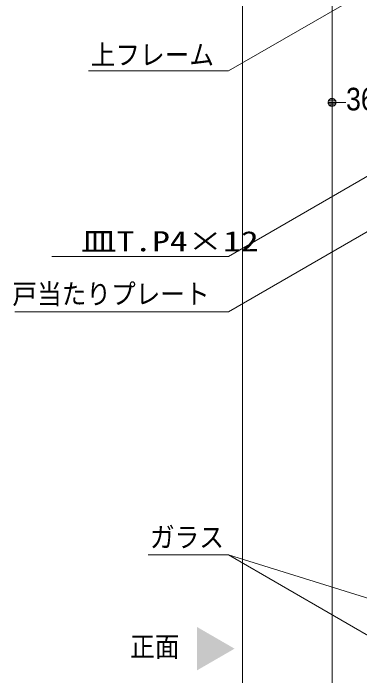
# Model space of a CAD drawing. Units: millimetres, scale not verified. Extents: x -6062 to 6062, y -3045 to 3045.
# Drawn here: x 308 to 870, y -409 to 665 of the extents above; entities that cross this region are included whole.
import ezdxf
from ezdxf.enums import TextEntityAlignment as Align

# ---------------------------------------------------------------- set-up
doc = ezdxf.new("R2010")
doc.units = ezdxf.units.MM
doc.header["$LTSCALE"] = 20
for name, color, linetype, lineweight in [('0-0_2寸法-1', 7, 'Continuous', 9), ('0-1_0', 7, 'Continuous', 9), ('0-3_2寸法-3', 7, 'Continuous', 9), ('0-4_3一般', 7, 'Continuous', 9)]:
    doc.layers.add(name, color=color, linetype=linetype, lineweight=lineweight)
doc.styles.add('ＭＳ ゴシック', font='')
doc.styles.add('ＭＳ Ｐゴシック', font='')
doc.styles.get('ＭＳ ゴシック').set_extended_font_data('MS Gothic')
doc.styles.get('ＭＳ Ｐゴシック').set_extended_font_data('MS PGothic')

# ---------------------------------------------------------------- blocks, each defined once
blk = doc.blocks.new('グループ-61')
at = {"layer": '0-4_3一般'}
blk.add_line((52243.7, -36700), (52243.7, 17304.9), dxfattribs=at)
blk = doc.blocks.new('グループ-83')
at = {"layer": '0-4_3一般'}
blk.add_blockref('グループ-61', (0, 0), dxfattribs=at)
blk = doc.blocks.new('グループ-86')
at = {"layer": '0-4_3一般'}
blk.add_line((49343.7, 21804.9), (49343.7, -38000), dxfattribs=at)
blk.add_blockref('グループ-83', (0, 0), dxfattribs=at)
blk = doc.blocks.new('_Dot')
at = {"layer": '0-1_0'}
for p, q in [((-10, 0), (-20, 0)), ((9.78, 2), (-9.78, 2)), ((7.99, 6), (-7.99, 6)), ((9.16, -3.98), (-9.16, -3.98)), ((6, -7.98), (-6, -7.98))]:
    blk.add_line(p, q, dxfattribs=at)
for points in [[(10, 0), (9.92, 1.25), (9.69, 2.49), (9.3, 3.68), (8.76, 4.82), (8.09, 5.88), (7.29, 6.85), (6.37, 7.71), (5.36, 8.44), (4.26, 9.05), (3.09, 9.51), (1.87, 9.82), (0.63, 9.98), (-0.63, 9.98), (-1.87, 9.82), (-3.09, 9.51), (-4.26, 9.05), (-5.36, 8.44), (-6.37, 7.71), (-7.29, 6.85), (-8.09, 5.88), (-8.76, 4.82), (-9.3, 3.68), (-9.69, 2.49), (-9.92, 1.25), (-10, 0), (0, 0)], [(-10, 0), (-9.92, -1.25), (-9.69, -2.49), (-9.3, -3.68), (-8.76, -4.82), (-8.09, -5.88), (-7.29, -6.85), (-6.37, -7.71), (-5.36, -8.44), (-4.26, -9.05), (-3.09, -9.51), (-1.87, -9.82), (-0.63, -9.98), (0.63, -9.98), (1.87, -9.82), (3.09, -9.51), (4.26, -9.05), (5.36, -8.44), (6.37, -7.71), (7.29, -6.85), (8.09, -5.88), (8.76, -4.82), (9.3, -3.68), (9.69, -2.49), (9.92, -1.25), (10, 0), (0, 0)]]:
    blk.add_lwpolyline(points, close=True, dxfattribs=at)

msp = doc.modelspace()

# ---------------------------------------------------------------- linework, layer by layer
at = {"layer": '0-0_2寸法-1'}
for p, q in [((824.68, 540.25), (824.88, 540.25)), ((837.4, 520.25), (846.89, 520.25))]:
    msp.add_line(p, q, dxfattribs=at)
at = {"layer": '0-3_2寸法-3'}
msp.add_line((656.68, -213.04), (1134.68, -362), dxfattribs=at)
for points in [[(862.43, 690.25), (656.68, 571.46), (429.8, 571.46)], [(971.62, 452.75), (656.68, 270.53), (370.38, 270.53)], [(1004.68, 381.56), (656.68, 180.65), (310.38, 180.65)], [(914.68, -362), (656.68, -213.04), (526.65, -213.04)]]:
    msp.add_lwpolyline(points, dxfattribs=at)
msp.add_solid([(605.93, -329.8), (666.68, -364.88), (605.93, -399.95)], dxfattribs=at)

# ---------------------------------------------------------------- block references
at = {"layer": '0-0_2寸法-1', "xscale": 0.6356201, "yscale": 0.6356201, "rotation": 180}
msp.add_blockref('_Dot', (824.68, 520.25), dxfattribs=at)
at = {"layer": '0-4_3一般', "xscale": 0.05, "yscale": 0.05}
msp.add_blockref('グループ-86', (-1787.5, 0), dxfattribs=at)

# ---------------------------------------------------------------- texts
at = {"layer": '0-0_2寸法-1', "style": 'ＭＳ Ｐゴシック', "width": 0.9}
msp.add_text('36', height=36.66, dxfattribs=at).set_placement((847.37, 496.28), align=Align.BOTTOM_LEFT)
at = {"layer": '0-3_2寸法-3', "style": 'ＭＳ ゴシック'}
for s, width, p in [('上フレーム', 0.9, (433.46, 571.35)), ('皿T.P4×12', 1.3, (417.7, 269.27)), ('戸当たりプレート', 0.9, (306.53, 183.82)), ('ガラス', 0.9, (529.5, -210.28)), ('正面', 0.9, (497.46, -387.66))]:
    msp.add_text(s, height=32.55, dxfattribs=dict(at, width=width)).set_placement(p, align=Align.BOTTOM_LEFT)

doc.saveas('drawing.dxf')
